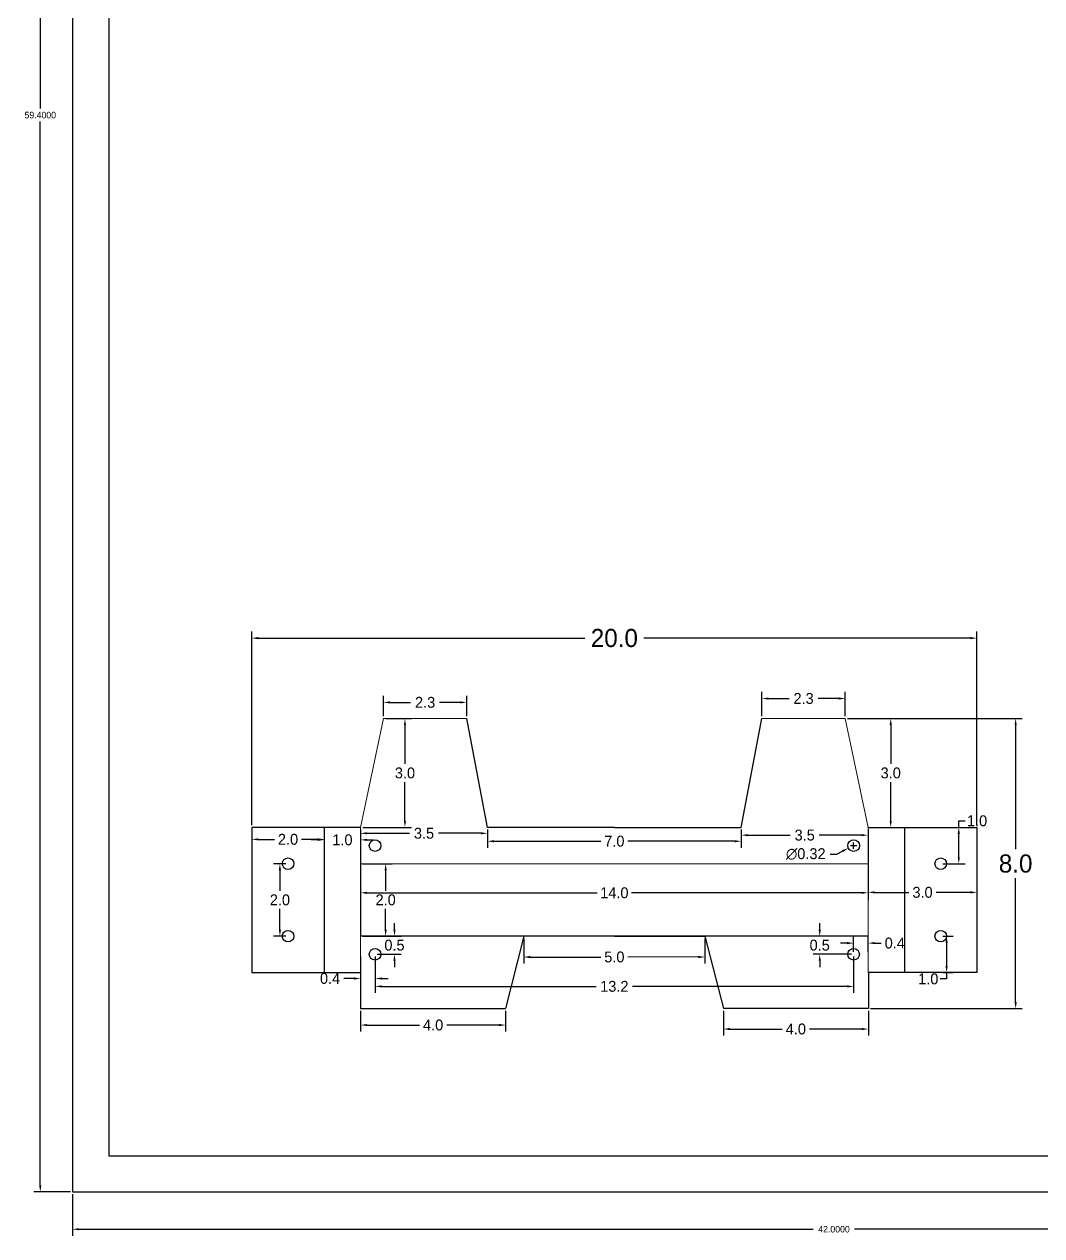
# Model space of a CAD drawing. Header units: millimetres. Extents: x -73 to 120, y 17 to 127.
# Drawn here: x 76.32 to 104.38, y 32.68 to 66.09 of the extents above; entities that cross this region are included whole.
import ezdxf
from ezdxf.lldxf.tags import DXFTag

# ---------------------------------------------------------------- set-up
doc = ezdxf.new("R2010")
doc.units = ezdxf.units.MM
doc.header["$MEASUREMENT"] = 0
doc.layers.add('Capa 1', color=7, linetype='Continuous')
tags = doc.linetypes.add('New Line1', pattern=[1.3, 1, -0.3]).pattern_tags.tags
tags[6:7] = [DXFTag(74, 4), DXFTag(75, 0), DXFTag(340, '0'), DXFTag(46, 1.0), DXFTag(50, 0.0), DXFTag(44, 0.0), DXFTag(45, 0.0)]
tags[4:5] = [DXFTag(74, 4), DXFTag(75, 0), DXFTag(340, '0'), DXFTag(46, 1.0), DXFTag(50, 0.0), DXFTag(44, 0.0), DXFTag(45, 0.0)]
tags = doc.linetypes.add('New Line26', pattern=[1.5, 1, -0.5]).pattern_tags.tags
tags[6:7] = [DXFTag(74, 4), DXFTag(75, 0), DXFTag(340, '0'), DXFTag(46, 1.0), DXFTag(50, 0.0), DXFTag(44, 0.0), DXFTag(45, 0.0)]
tags[4:5] = [DXFTag(74, 4), DXFTag(75, 0), DXFTag(340, '0'), DXFTag(46, 1.0), DXFTag(50, 0.0), DXFTag(44, 0.0), DXFTag(45, 0.0)]
doc.dimstyles.get("Standard").update_dxf_attribs({"dimtxt": 0.18, "dimasz": 0.18, "dimexe": 0.18, "dimexo": 0.0625, "dimgap": 0.09, "dimtad": 0, "dimtih": 1, "dimtoh": 1, "dimdec": 4, "dimzin": 0, "dimdsep": 46, "dimtxsty": 'Standard', "dimcen": 0.09, "dimadec": 0, "dimazin": 0, "dimtfac": 1, "dimtdec": 4, "dimtofl": 0, "dimtmove": 0, "dimatfit": 3, "dimfxl": 1, "dimtolj": 1, "dimtzin": 0, "dimarcsym": 0})

# ---------------------------------------------------------------- blocks, each defined once
blk = doc.blocks.new('*D39')
at = {"color": 0, "lineweight": -2, "transparency": 16777216}
for p, q in [((77.65, 33.824), (77.65, 32.678)), ((119.65, 33.824), (119.65, 32.678)), ((77.83, 32.858), (98.08, 32.858)), ((119.47, 32.858), (99.22, 32.858))]:
    blk.add_line(p, q, dxfattribs=at)
at = {"color": 0, "transparency": 16777216}
for points in [[(77.83, 32.888), (77.83, 32.828), (77.65, 32.858)], [(119.47, 32.888), (119.47, 32.828), (119.65, 32.858)]]:
    blk.add_solid(points, dxfattribs=at)
at = {"layer": 'Defpoints', "color": 0, "transparency": 16777216}
for p in [(77.65, 33.886), (119.65, 33.886), (119.65, 32.858)]:
    blk.add_point(p, dxfattribs=at)
at = {"color": 0, "transparency": 16777216, "insert": (98.65, 32.858), "char_height": 0.18, "attachment_point": 5}
blk.add_mtext('\\A1;42.0000', dxfattribs=at)
blk = doc.blocks.new('*D40')
at = {"color": 0, "lineweight": -2, "transparency": 16777216}
for p, q in [((77.588, 93.286), (76.579, 93.286)), ((76.759, 93.106), (76.759, 63.766)), ((76.759, 34.066), (76.759, 63.406)), ((77.588, 33.886), (76.579, 33.886))]:
    blk.add_line(p, q, dxfattribs=at)
at = {"color": 0, "transparency": 16777216}
for points in [[(76.729, 93.106), (76.789, 93.106), (76.759, 93.286)], [(76.729, 34.066), (76.789, 34.066), (76.759, 33.886)]]:
    blk.add_solid(points, dxfattribs=at)
at = {"layer": 'Defpoints', "color": 0, "transparency": 16777216}
for p in [(76.759, 93.286), (77.65, 93.286), (77.65, 33.886)]:
    blk.add_point(p, dxfattribs=at)
at = {"color": 0, "transparency": 16777216, "insert": (76.759, 63.586), "char_height": 0.18, "attachment_point": 5}
blk.add_mtext('\\A1;59.4000', dxfattribs=at)
blk = doc.blocks.new('*D89')
at = {"color": 0, "linetype": 'New Line1', "lineweight": -2, "transparency": 16777216}
for p, q in [((85.592, 43.88), (85.592, 41.957)), ((99.592, 43.88), (99.592, 41.957)), ((85.772, 42.137), (92.117, 42.137)), ((99.412, 42.137), (93.067, 42.137))]:
    blk.add_line(p, q, dxfattribs=at)
at = {"color": 0, "linetype": 'New Line1', "transparency": 16777216}
for points in [[(85.772, 42.167), (85.772, 42.107), (85.592, 42.137)], [(99.412, 42.167), (99.412, 42.107), (99.592, 42.137)]]:
    blk.add_solid(points, dxfattribs=at)
at = {"layer": 'Defpoints', "color": 0, "linetype": 'New Line1', "transparency": 16777216}
for p in [(85.592, 43.942), (99.592, 43.942), (99.592, 42.137)]:
    blk.add_point(p, dxfattribs=at)
at = {"color": 0, "linetype": 'New Line1', "transparency": 16777216, "insert": (92.592, 42.137), "char_height": 0.3, "attachment_point": 5}
blk.add_mtext('\\A1;14.0', dxfattribs=at)
blk = doc.blocks.new('*D90')
at = {"color": 0, "linetype": 'New Line1', "lineweight": -2, "transparency": 16777216}
for p, q in [((86.286, 46.942), (86.997, 46.942)), ((86.817, 46.762), (86.817, 45.692)), ((86.817, 44.122), (86.817, 45.192)), ((85.654, 43.942), (86.997, 43.942))]:
    blk.add_line(p, q, dxfattribs=at)
at = {"color": 0, "linetype": 'New Line1', "transparency": 16777216}
for points in [[(86.787, 46.762), (86.847, 46.762), (86.817, 46.942)], [(86.787, 44.122), (86.847, 44.122), (86.817, 43.942)]]:
    blk.add_solid(points, dxfattribs=at)
at = {"layer": 'Defpoints', "color": 0, "linetype": 'New Line1', "transparency": 16777216}
for p in [(86.223, 46.942), (86.817, 46.942), (85.592, 43.942)]:
    blk.add_point(p, dxfattribs=at)
at = {"color": 0, "linetype": 'New Line1', "transparency": 16777216, "insert": (86.817, 45.442), "char_height": 0.3, "attachment_point": 5}
blk.add_mtext('\\A1;3.0', dxfattribs=at)
blk = doc.blocks.new('*D91')
at = {"color": 0, "linetype": 'New Line1', "lineweight": -2, "transparency": 16777216}
for p, q in [((99.592, 43.88), (99.592, 41.969)), ((102.592, 43.88), (102.592, 41.969)), ((99.772, 42.149), (100.717, 42.149)), ((102.412, 42.149), (101.467, 42.149))]:
    blk.add_line(p, q, dxfattribs=at)
at = {"color": 0, "linetype": 'New Line1', "transparency": 16777216}
for points in [[(99.772, 42.179), (99.772, 42.119), (99.592, 42.149)], [(102.412, 42.179), (102.412, 42.119), (102.592, 42.149)]]:
    blk.add_solid(points, dxfattribs=at)
at = {"layer": 'Defpoints', "color": 0, "linetype": 'New Line1', "transparency": 16777216}
for p in [(99.592, 43.942), (102.592, 43.942), (102.592, 42.149)]:
    blk.add_point(p, dxfattribs=at)
at = {"color": 0, "linetype": 'New Line1', "transparency": 16777216, "insert": (101.092, 42.149), "char_height": 0.3, "attachment_point": 5}
blk.add_mtext('\\A1;3.0', dxfattribs=at)
blk = doc.blocks.new('*D92')
at = {"color": 0, "linetype": 'New Line1', "lineweight": -2, "transparency": 16777216}
for p, q in [((101.655, 40.941), (101.935, 40.941)), ((101.755, 40.761), (101.755, 40.122)), ((101.655, 39.942), (101.935, 39.942)), ((101.755, 39.942), (101.755, 39.762)), ((101.755, 39.762), (101.575, 39.762))]:
    blk.add_line(p, q, dxfattribs=at)
at = {"color": 0, "linetype": 'New Line1', "transparency": 16777216}
for points in [[(101.725, 40.761), (101.785, 40.761), (101.755, 40.941)], [(101.725, 40.122), (101.785, 40.122), (101.755, 39.942)]]:
    blk.add_solid(points, dxfattribs=at)
at = {"layer": 'Defpoints', "color": 0, "linetype": 'New Line1', "transparency": 16777216}
for p in [(101.593, 40.941), (101.593, 39.942), (101.755, 39.942)]:
    blk.add_point(p, dxfattribs=at)
at = {"color": 0, "linetype": 'New Line1', "transparency": 16777216, "insert": (101.25, 39.762), "char_height": 0.3, "attachment_point": 5}
blk.add_mtext('\\A1;1.0', dxfattribs=at)
blk = doc.blocks.new('*D93')
at = {"color": 0, "linetype": 'New Line1', "lineweight": -2, "transparency": 16777216}
for p, q in [((102.091, 43.942), (102.091, 44.122)), ((102.091, 44.122), (102.271, 44.122)), ((101.655, 43.942), (102.271, 43.942)), ((102.091, 43.12), (102.091, 43.762)), ((101.655, 42.94), (102.271, 42.94))]:
    blk.add_line(p, q, dxfattribs=at)
at = {"color": 0, "linetype": 'New Line1', "transparency": 16777216}
for points in [[(102.061, 43.762), (102.121, 43.762), (102.091, 43.942)], [(102.061, 43.12), (102.121, 43.12), (102.091, 42.94)]]:
    blk.add_solid(points, dxfattribs=at)
at = {"layer": 'Defpoints', "color": 0, "linetype": 'New Line1', "transparency": 16777216}
for p in [(101.593, 43.942), (102.091, 43.942), (101.593, 42.94)]:
    blk.add_point(p, dxfattribs=at)
at = {"color": 0, "linetype": 'New Line1', "transparency": 16777216, "insert": (102.596, 44.122), "char_height": 0.3, "attachment_point": 5}
blk.add_mtext('\\A1;1.0', dxfattribs=at)
blk = doc.blocks.new('*D94')
at = {"color": 0, "linetype": 'New Line1', "lineweight": -2, "transparency": 16777216}
for p, q in [((83.529, 42.94), (83.188, 42.94)), ((83.368, 42.76), (83.368, 42.191)), ((83.368, 41.121), (83.368, 41.691)), ((83.529, 40.941), (83.188, 40.941))]:
    blk.add_line(p, q, dxfattribs=at)
at = {"color": 0, "linetype": 'New Line1', "transparency": 16777216}
for points in [[(83.338, 42.76), (83.398, 42.76), (83.368, 42.94)], [(83.338, 41.121), (83.398, 41.121), (83.368, 40.941)]]:
    blk.add_solid(points, dxfattribs=at)
at = {"layer": 'Defpoints', "color": 0, "linetype": 'New Line1', "transparency": 16777216}
for p in [(83.368, 42.94), (83.592, 42.94), (83.592, 40.941)]:
    blk.add_point(p, dxfattribs=at)
at = {"color": 0, "linetype": 'New Line1', "transparency": 16777216, "insert": (83.368, 41.941), "char_height": 0.3, "attachment_point": 5}
blk.add_mtext('\\A1;2.0', dxfattribs=at)
blk = doc.blocks.new('*D95')
at = {"color": 0, "linetype": 'New Line1', "lineweight": -2, "transparency": 16777216}
for p, q in [((85.592, 43.88), (85.592, 43.598)), ((85.772, 43.778), (86.942, 43.778)), ((88.912, 43.778), (87.742, 43.778)), ((89.092, 43.88), (89.092, 43.598))]:
    blk.add_line(p, q, dxfattribs=at)
at = {"color": 0, "linetype": 'New Line1', "transparency": 16777216}
for points in [[(85.772, 43.808), (85.772, 43.748), (85.592, 43.778)], [(88.912, 43.808), (88.912, 43.748), (89.092, 43.778)]]:
    blk.add_solid(points, dxfattribs=at)
at = {"layer": 'Defpoints', "color": 0, "linetype": 'New Line1', "transparency": 16777216}
for p in [(85.592, 43.942), (89.092, 43.942), (89.092, 43.778)]:
    blk.add_point(p, dxfattribs=at)
at = {"color": 0, "linetype": 'New Line1', "transparency": 16777216, "insert": (87.342, 43.778), "char_height": 0.3, "attachment_point": 5}
blk.add_mtext('\\A1;3.5', dxfattribs=at)
blk = doc.blocks.new('*D96')
at = {"color": 0, "linetype": 'New Line1', "lineweight": -2, "transparency": 16777216}
for p, q in [((89.092, 43.88), (89.092, 43.379)), ((96.092, 43.88), (96.092, 43.379)), ((89.272, 43.559), (92.217, 43.559)), ((95.912, 43.559), (92.967, 43.559))]:
    blk.add_line(p, q, dxfattribs=at)
at = {"color": 0, "linetype": 'New Line1', "transparency": 16777216}
for points in [[(89.272, 43.589), (89.272, 43.529), (89.092, 43.559)], [(95.912, 43.589), (95.912, 43.529), (96.092, 43.559)]]:
    blk.add_solid(points, dxfattribs=at)
at = {"layer": 'Defpoints', "color": 0, "linetype": 'New Line1', "transparency": 16777216}
for p in [(89.092, 43.942), (96.092, 43.942), (96.092, 43.559)]:
    blk.add_point(p, dxfattribs=at)
at = {"color": 0, "linetype": 'New Line1', "transparency": 16777216, "insert": (92.592, 43.559), "char_height": 0.3, "attachment_point": 5}
blk.add_mtext('\\A1;7.0', dxfattribs=at)
blk = doc.blocks.new('*D97')
at = {"color": 0, "linetype": 'New Line1', "lineweight": -2, "transparency": 16777216}
for p, q in [((96.092, 43.88), (96.092, 43.547)), ((99.592, 43.88), (99.592, 43.547)), ((96.272, 43.727), (97.442, 43.727)), ((99.412, 43.727), (98.242, 43.727))]:
    blk.add_line(p, q, dxfattribs=at)
at = {"color": 0, "linetype": 'New Line1', "transparency": 16777216}
for points in [[(96.272, 43.757), (96.272, 43.697), (96.092, 43.727)], [(99.412, 43.757), (99.412, 43.697), (99.592, 43.727)]]:
    blk.add_solid(points, dxfattribs=at)
at = {"layer": 'Defpoints', "color": 0, "linetype": 'New Line1', "transparency": 16777216}
for p in [(96.092, 43.942), (99.592, 43.942), (99.592, 43.727)]:
    blk.add_point(p, dxfattribs=at)
at = {"color": 0, "linetype": 'New Line1', "transparency": 16777216, "insert": (97.842, 43.727), "char_height": 0.3, "attachment_point": 5}
blk.add_mtext('\\A1;3.5', dxfattribs=at)
blk = doc.blocks.new('*D98')
at = {"color": 0, "linetype": 'New Line1', "lineweight": -2, "transparency": 16777216}
for p, q in [((85.654, 42.94), (86.464, 42.94)), ((86.284, 42.76), (86.284, 42.191)), ((86.284, 41.122), (86.284, 41.691)), ((85.654, 40.942), (86.464, 40.942))]:
    blk.add_line(p, q, dxfattribs=at)
at = {"color": 0, "linetype": 'New Line1', "transparency": 16777216}
for points in [[(86.254, 42.76), (86.314, 42.76), (86.284, 42.94)], [(86.254, 41.122), (86.314, 41.122), (86.284, 40.942)]]:
    blk.add_solid(points, dxfattribs=at)
at = {"layer": 'Defpoints', "color": 0, "linetype": 'New Line1', "transparency": 16777216}
for p in [(85.592, 42.94), (85.592, 40.942), (86.284, 40.942)]:
    blk.add_point(p, dxfattribs=at)
at = {"color": 0, "linetype": 'New Line1', "transparency": 16777216, "insert": (86.284, 41.941), "char_height": 0.3, "attachment_point": 5}
blk.add_mtext('\\A1;2.0', dxfattribs=at)
blk = doc.blocks.new('*D99')
at = {"color": 0, "linetype": 'New Line1', "lineweight": -2, "transparency": 16777216}
for p, q in [((86.528, 41.122), (86.528, 41.302)), ((86.054, 40.942), (86.708, 40.942)), ((86.054, 40.442), (86.708, 40.442)), ((86.528, 40.262), (86.528, 40.082))]:
    blk.add_line(p, q, dxfattribs=at)
at = {"color": 0, "linetype": 'New Line1', "transparency": 16777216}
for points in [[(86.498, 41.122), (86.558, 41.122), (86.528, 40.942)], [(86.498, 40.262), (86.558, 40.262), (86.528, 40.442)]]:
    blk.add_solid(points, dxfattribs=at)
at = {"layer": 'Defpoints', "color": 0, "linetype": 'New Line1', "transparency": 16777216}
for p in [(85.992, 40.942), (86.528, 40.942), (85.992, 40.442)]:
    blk.add_point(p, dxfattribs=at)
at = {"color": 0, "linetype": 'New Line1', "transparency": 16777216, "insert": (86.528, 40.692), "char_height": 0.3, "attachment_point": 5}
blk.add_mtext('\\A1;0.5', dxfattribs=at)
blk = doc.blocks.new('*D100')
at = {"color": 0, "linetype": 'New Line1', "lineweight": -2, "transparency": 16777216}
for p, q in [((85.592, 40.38), (85.592, 39.594)), ((85.992, 40.38), (85.992, 39.594)), ((85.412, 39.774), (85.127, 39.774)), ((86.172, 39.774), (86.352, 39.774))]:
    blk.add_line(p, q, dxfattribs=at)
at = {"color": 0, "linetype": 'New Line1', "transparency": 16777216}
for points in [[(85.412, 39.804), (85.412, 39.744), (85.592, 39.774)], [(86.172, 39.804), (86.172, 39.744), (85.992, 39.774)]]:
    blk.add_solid(points, dxfattribs=at)
at = {"layer": 'Defpoints', "color": 0, "linetype": 'New Line1', "transparency": 16777216}
for p in [(85.592, 40.442), (85.992, 40.442), (85.592, 39.774)]:
    blk.add_point(p, dxfattribs=at)
at = {"color": 0, "linetype": 'New Line1', "transparency": 16777216, "insert": (84.752, 39.774), "char_height": 0.3, "attachment_point": 5}
blk.add_mtext('\\A1;0.4', dxfattribs=at)
blk = doc.blocks.new('*D101')
at = {"color": 0, "linetype": 'New Line1', "lineweight": -2, "transparency": 16777216}
for p, q in [((85.992, 40.38), (85.992, 39.376)), ((99.192, 40.38), (99.192, 39.376)), ((86.172, 39.556), (92.092, 39.556)), ((99.012, 39.556), (93.092, 39.556))]:
    blk.add_line(p, q, dxfattribs=at)
at = {"color": 0, "linetype": 'New Line1', "transparency": 16777216}
for points in [[(86.172, 39.586), (86.172, 39.526), (85.992, 39.556)], [(99.012, 39.586), (99.012, 39.526), (99.192, 39.556)]]:
    blk.add_solid(points, dxfattribs=at)
at = {"layer": 'Defpoints', "color": 0, "linetype": 'New Line1', "transparency": 16777216}
for p in [(85.992, 40.442), (99.192, 40.442), (99.192, 39.556)]:
    blk.add_point(p, dxfattribs=at)
at = {"color": 0, "linetype": 'New Line1', "transparency": 16777216, "insert": (92.592, 39.556), "char_height": 0.3, "attachment_point": 5}
blk.add_mtext('\\A1;13.2', dxfattribs=at)
blk = doc.blocks.new('*D102')
at = {"color": 0, "linetype": 'New Line1', "lineweight": -2, "transparency": 16777216}
for p, q in [((82.592, 43.88), (82.592, 43.431)), ((84.592, 43.88), (84.592, 43.431)), ((82.772, 43.611), (83.217, 43.611)), ((84.412, 43.611), (83.967, 43.611))]:
    blk.add_line(p, q, dxfattribs=at)
at = {"color": 0, "linetype": 'New Line1', "transparency": 16777216}
for points in [[(82.772, 43.641), (82.772, 43.581), (82.592, 43.611)], [(84.412, 43.641), (84.412, 43.581), (84.592, 43.611)]]:
    blk.add_solid(points, dxfattribs=at)
at = {"layer": 'Defpoints', "color": 0, "linetype": 'New Line1', "transparency": 16777216}
for p in [(82.592, 43.942), (84.592, 43.942), (84.592, 43.611)]:
    blk.add_point(p, dxfattribs=at)
at = {"color": 0, "linetype": 'New Line1', "transparency": 16777216, "insert": (83.592, 43.611), "char_height": 0.3, "attachment_point": 5}
blk.add_mtext('\\A1;2.0', dxfattribs=at)
blk = doc.blocks.new('*D103')
at = {"color": 0, "linetype": 'New Line1', "lineweight": -2, "transparency": 16777216}
for p, q in [((84.592, 43.88), (84.592, 43.418)), ((85.592, 43.88), (85.592, 43.418)), ((84.412, 43.598), (84.232, 43.598)), ((85.772, 43.598), (85.952, 43.598))]:
    blk.add_line(p, q, dxfattribs=at)
at = {"color": 0, "linetype": 'New Line1', "transparency": 16777216}
for points in [[(84.412, 43.628), (84.412, 43.568), (84.592, 43.598)], [(85.772, 43.628), (85.772, 43.568), (85.592, 43.598)]]:
    blk.add_solid(points, dxfattribs=at)
at = {"layer": 'Defpoints', "color": 0, "linetype": 'New Line1', "transparency": 16777216}
for p in [(84.592, 43.942), (85.592, 43.942), (85.592, 43.598)]:
    blk.add_point(p, dxfattribs=at)
at = {"color": 0, "linetype": 'New Line1', "transparency": 16777216, "insert": (85.092, 43.598), "char_height": 0.3, "attachment_point": 5}
blk.add_mtext('\\A1;1.0', dxfattribs=at)
blk = doc.blocks.new('*D104')
at = {"color": 0, "linetype": 'New Line1', "lineweight": -2, "transparency": 16777216}
for p, q in [((98.256, 41.122), (98.256, 41.302)), ((99.529, 40.942), (98.076, 40.942)), ((99.129, 40.442), (98.076, 40.442)), ((98.256, 40.262), (98.256, 40.082))]:
    blk.add_line(p, q, dxfattribs=at)
at = {"color": 0, "linetype": 'New Line1', "transparency": 16777216}
for points in [[(98.226, 41.122), (98.286, 41.122), (98.256, 40.942)], [(98.226, 40.262), (98.286, 40.262), (98.256, 40.442)]]:
    blk.add_solid(points, dxfattribs=at)
at = {"layer": 'Defpoints', "color": 0, "linetype": 'New Line1', "transparency": 16777216}
for p in [(99.592, 40.942), (98.256, 40.442), (99.192, 40.442)]:
    blk.add_point(p, dxfattribs=at)
at = {"color": 0, "linetype": 'New Line1', "transparency": 16777216, "insert": (98.256, 40.692), "char_height": 0.3, "attachment_point": 5}
blk.add_mtext('\\A1;0.5', dxfattribs=at)
blk = doc.blocks.new('*D105')
at = {"color": 0, "linetype": 'New Line1', "lineweight": -2, "transparency": 16777216}
for p, q in [((99.192, 40.505), (99.192, 40.93)), ((99.592, 40.505), (99.592, 40.93)), ((99.012, 40.75), (98.832, 40.75)), ((99.772, 40.75), (99.952, 40.75))]:
    blk.add_line(p, q, dxfattribs=at)
at = {"color": 0, "linetype": 'New Line1', "transparency": 16777216}
for points in [[(99.012, 40.78), (99.012, 40.72), (99.192, 40.75)], [(99.772, 40.78), (99.772, 40.72), (99.592, 40.75)]]:
    blk.add_solid(points, dxfattribs=at)
at = {"layer": 'Defpoints', "color": 0, "linetype": 'New Line1', "transparency": 16777216}
for p in [(99.192, 40.442), (99.592, 40.75), (99.592, 40.442)]:
    blk.add_point(p, dxfattribs=at)
at = {"color": 0, "linetype": 'New Line1', "transparency": 16777216, "insert": (100.327, 40.75), "char_height": 0.3, "attachment_point": 5}
blk.add_mtext('\\A1;0.4', dxfattribs=at)
blk = doc.blocks.new('*D184')
at = {"color": 0, "linetype": 'New Line1', "lineweight": -2, "transparency": 16777216}
for p, q in [((99.192, 43.348), (99.192, 43.528)), ((98.547, 43.207), (98.727, 43.207)), ((98.727, 43.207), (98.888, 43.287)), ((99.102, 43.438), (99.282, 43.438))]:
    blk.add_line(p, q, dxfattribs=at)
at = {"color": 0, "linetype": 'New Line1', "transparency": 16777216}
blk.add_solid([(98.874, 43.314), (98.901, 43.26), (99.049, 43.367)], dxfattribs=at)
at = {"layer": 'Defpoints', "color": 0, "linetype": 'New Line1', "transparency": 16777216}
for p in [(99.336, 43.509), (99.049, 43.367)]:
    blk.add_point(p, dxfattribs=at)
at = {"color": 0, "linetype": 'New Line1', "transparency": 16777216, "insert": (97.872, 43.207), "char_height": 0.3, "attachment_point": 5}
blk.add_mtext('\\A1;∅0.32', dxfattribs=at)
blk = doc.blocks.new('*D185')
at = {"color": 0, "linetype": 'New Line1', "lineweight": -2, "transparency": 16777216}
for p, q in [((90.092, 40.878), (90.092, 40.185)), ((95.092, 40.88), (95.092, 40.187)), ((90.272, 40.365), (92.217, 40.366)), ((94.912, 40.367), (92.967, 40.366))]:
    blk.add_line(p, q, dxfattribs=at)
at = {"color": 0, "linetype": 'New Line1', "transparency": 16777216}
for points in [[(90.272, 40.395), (90.272, 40.335), (90.092, 40.365)], [(94.912, 40.397), (94.912, 40.337), (95.092, 40.367)]]:
    blk.add_solid(points, dxfattribs=at)
at = {"layer": 'Defpoints', "color": 0, "linetype": 'New Line1', "transparency": 16777216}
for p in [(90.092, 40.941), (95.092, 40.942), (95.092, 40.367)]:
    blk.add_point(p, dxfattribs=at)
at = {"color": 0, "linetype": 'New Line1', "transparency": 16777216, "insert": (92.592, 40.366), "char_height": 0.3, "attachment_point": 5}
blk.add_mtext('\\A1;5.0', dxfattribs=at)
blk = doc.blocks.new('*D186')
at = {"color": 0, "linetype": 'New Line1', "lineweight": -2, "transparency": 16777216}
for p, q in [((85.594, 38.88), (85.594, 38.31)), ((89.594, 38.88), (89.594, 38.31)), ((85.774, 38.49), (87.219, 38.49)), ((89.414, 38.49), (87.969, 38.49))]:
    blk.add_line(p, q, dxfattribs=at)
at = {"color": 0, "linetype": 'New Line1', "transparency": 16777216}
for points in [[(85.774, 38.52), (85.774, 38.46), (85.594, 38.49)], [(89.414, 38.52), (89.414, 38.46), (89.594, 38.49)]]:
    blk.add_solid(points, dxfattribs=at)
at = {"layer": 'Defpoints', "color": 0, "linetype": 'New Line1', "transparency": 16777216}
for p in [(85.594, 38.942), (89.594, 38.942), (89.594, 38.49)]:
    blk.add_point(p, dxfattribs=at)
at = {"color": 0, "linetype": 'New Line1', "transparency": 16777216, "insert": (87.594, 38.49), "char_height": 0.3, "attachment_point": 5}
blk.add_mtext('\\A1;4.0', dxfattribs=at)
blk = doc.blocks.new('*D187')
at = {"color": 0, "linetype": 'New Line1', "lineweight": -2, "transparency": 16777216}
for p, q in [((95.598, 38.88), (95.598, 38.2)), ((99.598, 38.88), (99.598, 38.2)), ((95.778, 38.38), (97.223, 38.38)), ((99.418, 38.38), (97.973, 38.38))]:
    blk.add_line(p, q, dxfattribs=at)
at = {"color": 0, "linetype": 'New Line1', "transparency": 16777216}
for points in [[(95.778, 38.41), (95.778, 38.35), (95.598, 38.38)], [(99.418, 38.41), (99.418, 38.35), (99.598, 38.38)]]:
    blk.add_solid(points, dxfattribs=at)
at = {"layer": 'Defpoints', "color": 0, "linetype": 'New Line1', "transparency": 16777216}
for p in [(95.598, 38.942), (99.598, 38.942), (99.598, 38.38)]:
    blk.add_point(p, dxfattribs=at)
at = {"color": 0, "linetype": 'New Line1', "transparency": 16777216, "insert": (97.598, 38.38), "char_height": 0.3, "attachment_point": 5}
blk.add_mtext('\\A1;4.0', dxfattribs=at)
blk = doc.blocks.new('*D188')
at = {"color": 0, "linetype": 'New Line1', "lineweight": -2, "transparency": 16777216}
for p, q in [((86.223, 47.005), (86.223, 47.569)), ((88.523, 47.005), (88.523, 47.569)), ((86.403, 47.389), (86.973, 47.389)), ((88.343, 47.389), (87.773, 47.389))]:
    blk.add_line(p, q, dxfattribs=at)
at = {"color": 0, "linetype": 'New Line1', "transparency": 16777216}
for points in [[(86.403, 47.419), (86.403, 47.359), (86.223, 47.389)], [(88.343, 47.419), (88.343, 47.359), (88.523, 47.389)]]:
    blk.add_solid(points, dxfattribs=at)
at = {"layer": 'Defpoints', "color": 0, "linetype": 'New Line1', "transparency": 16777216}
for p in [(88.523, 47.389), (86.223, 46.942), (88.523, 46.942)]:
    blk.add_point(p, dxfattribs=at)
at = {"color": 0, "linetype": 'New Line1', "transparency": 16777216, "insert": (87.373, 47.389), "char_height": 0.3, "attachment_point": 5}
blk.add_mtext('\\A1;2.3', dxfattribs=at)
blk = doc.blocks.new('*D189')
at = {"color": 0, "linetype": 'New Line1', "lineweight": -2, "transparency": 16777216}
for p, q in [((96.661, 47.005), (96.661, 47.676)), ((96.841, 47.496), (97.411, 47.496)), ((98.781, 47.496), (98.211, 47.496)), ((98.961, 47.005), (98.961, 47.676))]:
    blk.add_line(p, q, dxfattribs=at)
at = {"color": 0, "linetype": 'New Line1', "transparency": 16777216}
for points in [[(96.841, 47.526), (96.841, 47.466), (96.661, 47.496)], [(98.781, 47.526), (98.781, 47.466), (98.961, 47.496)]]:
    blk.add_solid(points, dxfattribs=at)
at = {"layer": 'Defpoints', "color": 0, "linetype": 'New Line1', "transparency": 16777216}
for p in [(98.961, 47.496), (96.661, 46.942), (98.961, 46.942)]:
    blk.add_point(p, dxfattribs=at)
at = {"color": 0, "linetype": 'New Line1', "transparency": 16777216, "insert": (97.811, 47.496), "char_height": 0.3, "attachment_point": 5}
blk.add_mtext('\\A1;2.3', dxfattribs=at)
blk = doc.blocks.new('*D190')
at = {"color": 0, "linetype": 'New Line1', "lineweight": -2, "transparency": 16777216}
for p, q in [((99.023, 46.942), (100.395, 46.942)), ((100.215, 46.762), (100.215, 45.692)), ((100.215, 44.122), (100.215, 45.192)), ((99.654, 43.942), (100.395, 43.942))]:
    blk.add_line(p, q, dxfattribs=at)
at = {"color": 0, "linetype": 'New Line1', "transparency": 16777216}
for points in [[(100.185, 46.762), (100.245, 46.762), (100.215, 46.942)], [(100.185, 44.122), (100.245, 44.122), (100.215, 43.942)]]:
    blk.add_solid(points, dxfattribs=at)
at = {"layer": 'Defpoints', "color": 0, "linetype": 'New Line1', "transparency": 16777216}
for p in [(98.961, 46.942), (99.592, 43.942), (100.215, 43.942)]:
    blk.add_point(p, dxfattribs=at)
at = {"color": 0, "linetype": 'New Line1', "transparency": 16777216, "insert": (100.215, 45.442), "char_height": 0.3, "attachment_point": 5}
blk.add_mtext('\\A1;3.0', dxfattribs=at)
blk = doc.blocks.new('*D191')
at = {"color": 0, "linetype": 'New Line1', "lineweight": -2, "transparency": 16777216}
for p, q in [((82.592, 44.005), (82.592, 49.342)), ((82.772, 49.162), (91.775, 49.162)), ((102.412, 49.162), (93.409, 49.162)), ((102.592, 44.005), (102.592, 49.342))]:
    blk.add_line(p, q, dxfattribs=at)
at = {"color": 0, "linetype": 'New Line1', "transparency": 16777216}
for points in [[(82.772, 49.192), (82.772, 49.132), (82.592, 49.162)], [(102.412, 49.192), (102.412, 49.132), (102.592, 49.162)]]:
    blk.add_solid(points, dxfattribs=at)
at = {"layer": 'Defpoints', "color": 0, "linetype": 'New Line1', "transparency": 16777216}
for p in [(82.592, 49.162), (82.592, 43.942), (102.592, 43.942)]:
    blk.add_point(p, dxfattribs=at)
at = {"color": 0, "linetype": 'New Line1', "transparency": 16777216, "insert": (92.592, 49.162), "char_height": 0.5, "attachment_point": 5}
blk.add_mtext('\\A1;20.0', dxfattribs=at)
blk = doc.blocks.new('*D192')
at = {"color": 0, "linetype": 'New Line1', "lineweight": -2, "transparency": 16777216}
for p, q in [((99.023, 46.942), (103.84, 46.942)), ((103.66, 46.762), (103.66, 43.342)), ((103.66, 39.122), (103.66, 42.542)), ((99.661, 38.942), (103.84, 38.942))]:
    blk.add_line(p, q, dxfattribs=at)
at = {"color": 0, "linetype": 'New Line1', "transparency": 16777216}
for points in [[(103.63, 46.762), (103.69, 46.762), (103.66, 46.942)], [(103.63, 39.122), (103.69, 39.122), (103.66, 38.942)]]:
    blk.add_solid(points, dxfattribs=at)
at = {"layer": 'Defpoints', "color": 0, "linetype": 'New Line1', "transparency": 16777216}
for p in [(98.961, 46.942), (99.598, 38.942), (103.66, 38.942)]:
    blk.add_point(p, dxfattribs=at)
at = {"color": 0, "linetype": 'New Line1', "transparency": 16777216, "insert": (103.66, 42.942), "char_height": 0.5, "attachment_point": 5}
blk.add_mtext('\\A1;8.0', dxfattribs=at)

msp = doc.modelspace()

# ---------------------------------------------------------------- linework, layer by layer
for p, q in [((89.09195, 43.94237), (88.52317, 46.9424)), ((96.09195, 43.94237), (96.66075, 46.9424)), ((85.59195, 43.94237), (82.59195, 43.94237)), ((82.59195, 43.94237), (82.59195, 39.94237)), ((92.59195, 43.94237), (89.09195, 43.94237)), ((92.59195, 43.94237), (96.09195, 43.94237)), ((99.59194, 43.94241), (102.59194, 43.94238)), ((102.59194, 43.94238), (102.59194, 39.94238)), ((90.09195, 40.94237), (89.59411, 38.94236)), ((92.59195, 40.94237), (90.09195, 40.94237)), ((92.59195, 40.94237), (95.09195, 40.94237)), ((95.09195, 40.94237), (95.59814, 38.94235)), ((82.59195, 39.94237), (85.59195, 39.94237)), ((85.59411, 39.94236), (85.59411, 38.94236)), ((102.59194, 39.94238), (99.59195, 39.94241)), ((99.59814, 39.94235), (99.59814, 38.94235)), ((85.59411, 38.94236), (89.59411, 38.94236)), ((99.59814, 38.94235), (95.59814, 38.94235))]:
    msp.add_line(p, q)
at = {"linetype": 'New Line1'}
for p, q in [((84.59195, 43.94237), (84.59195, 39.94237)), ((100.59194, 43.94241), (100.59194, 39.94241)), ((85.59197, 42.94036), (85.59197, 40.94036)), ((99.59195, 40.94241), (85.59195, 40.94013))]:
    msp.add_line(p, q, dxfattribs=at)
at = {"color": 18, "true_color": 0x000000}
for points in [[(77.65009, 33.88623), (119.65009, 33.88623), (119.65009, 93.28623), (77.65009, 93.28623)], [(78.65009, 34.88623), (118.65009, 34.88623), (118.65009, 92.28623), (78.65009, 92.28623)]]:
    msp.add_lwpolyline(points, close=True, dxfattribs=at)
for centre in [(85.99231, 43.43835), (99.19231, 43.43835), (83.59195, 42.94036), (101.59271, 42.94036), (83.59195, 40.94102), (101.59271, 40.94102), (85.99197, 40.4421), (99.19197, 40.4421)]:
    msp.add_circle(centre, 0.16)
at = {"layer": 'Capa 1', "lineweight": 20}
for points in [[(85.59195, 43.94237), (85.59195, 43.94237), (86.2232, 46.94239), (86.2232, 46.94239)], [(86.22317, 46.9424), (86.22317, 46.9424), (88.52317, 46.9424), (88.52317, 46.9424)], [(96.66075, 46.9424), (96.66075, 46.9424), (98.96075, 46.9424), (98.96075, 46.9424)], [(99.59194, 43.94241), (99.59194, 43.94241), (98.96076, 46.94243), (98.96076, 46.94243)], [(85.59197, 42.93835), (85.59197, 42.93835), (85.59195, 43.94237), (85.59195, 43.94237)], [(99.59194, 43.94241), (99.59194, 43.94241), (99.59195, 42.93835), (99.59195, 42.93835)], [(85.59197, 40.94235), (85.59197, 40.94235), (85.59198, 39.94236), (85.59198, 39.94236)], [(99.59195, 40.94209), (99.59195, 40.94209), (99.59195, 39.94241), (99.59195, 39.94241)]]:
    msp.add_open_spline(points, degree=3, dxfattribs=at)
at = {"layer": 'Capa 1', "linetype": 'New Line26', "lineweight": 20}
msp.add_open_spline([(85.59197, 40.94036), (85.59197, 40.94036), (85.59197, 42.94036), (85.59197, 42.94036)], degree=3, dxfattribs=at)
at = {"layer": 'Capa 1', "linetype": 'New Line1', "lineweight": 20}
for points in [[(85.59197, 42.93835), (85.59197, 42.93835), (99.59195, 42.93835), (99.59195, 42.93835)], [(99.59195, 42.94015), (99.59195, 42.94015), (99.59195, 40.94015), (99.59195, 40.94015)]]:
    msp.add_open_spline(points, degree=3, dxfattribs=at)

# ---------------------------------------------------------------- dimensions: what is measured, and where the dimension line sits
dim = msp.add_linear_dim(base=(76.75931, 93.28623), p1=(77.65009, 33.88623), p2=(77.65009, 93.28623), angle=90, dimstyle='Standard')
dim.commit()
dim.dimension.update_dxf_attribs({"geometry": '*D40', "text_midpoint": (76.75931, 63.58623)})
at = {"color": 32, "linetype": 'New Line1', "true_color": 0xcd6928}
for p1, p2, distance, override, picture, middle in [((102.59194, 43.94238), (82.59195, 43.94237), -5.21995, {"dimtxt": 0.5, "dimgap": 0.15, "dimdec": 1}, '*D191', (92.59194, 49.16233)), ((86.2232, 46.94239), (88.52317, 46.9424), 0.44681, {"dimtxt": 0.3, "dimgap": 0.1, "dimdec": 1}, '*D188', (87.37318, 47.38921)), ((90.09157, 40.94087), (95.09195, 40.94237), -0.57557, {"dimtxt": 0.3, "dimgap": 0.1, "dimdec": 1}, '*D185', (92.59193, 40.36605))]:
    dim = msp.add_aligned_dim(p1=p1, p2=p2, distance=distance, dimstyle='Standard', override=override, dxfattribs=at)
    dim.commit()
    dim.dimension.update_dxf_attribs({"geometry": picture, "text_midpoint": middle})
for base, p1, p2, picture, middle in [((98.96075, 47.49557), (96.66075, 46.9424), (98.96075, 46.9424), '*D189', (97.81075, 47.49557)), ((84.59195, 43.61101), (82.59195, 43.94237), (84.59195, 43.94237), '*D102', (83.59195, 43.61101)), ((85.59195, 43.59778), (84.59195, 43.94237), (85.59195, 43.94237), '*D103', (85.09195, 43.59778)), ((89.09195, 43.77778), (85.59195, 43.94237), (89.09195, 43.94237), '*D95', (87.34195, 43.77778)), ((99.59194, 42.13672), (85.59195, 43.94237), (99.59194, 43.94237), '*D89', (92.59194, 42.13672)), ((96.09195, 43.55873), (89.09195, 43.94237), (96.09195, 43.94237), '*D96', (92.59195, 43.55873)), ((99.59194, 43.72733), (96.09195, 43.94237), (99.59194, 43.94237), '*D97', (97.84194, 43.72733)), ((99.59195, 40.74962), (99.19197, 40.4421), (99.59195, 40.44225), '*D105', (100.32695, 40.74962)), ((99.19197, 39.55613), (85.99197, 40.4421), (99.19197, 40.4421), '*D101', (92.59197, 39.55613)), ((89.59411, 38.4899), (85.59411, 38.94236), (89.59411, 38.94236), '*D186', (87.59411, 38.4899)), ((99.59814, 38.37985), (95.59814, 38.94235), (99.59814, 38.94235), '*D187', (97.59814, 38.37985))]:
    dim = msp.add_linear_dim(base=base, p1=p1, p2=p2, dimstyle='Standard', override={"dimtxt": 0.3, "dimgap": 0.1, "dimdec": 1}, dxfattribs=at)
    dim.commit()
    dim.dimension.update_dxf_attribs({"geometry": picture, "text_midpoint": middle})
for base, p1, p2, override, picture, middle in [((86.81747, 46.9424), (85.59195, 43.94237), (86.22317, 46.9424), {"dimtxt": 0.3, "dimgap": 0.1, "dimdec": 1}, '*D90', (86.81747, 45.44239)), ((100.21505, 43.94237), (98.96075, 46.9424), (99.59194, 43.94237), {"dimtxt": 0.3, "dimgap": 0.1, "dimdec": 1}, '*D190', (100.21505, 45.44239)), ((103.65977, 38.94235), (98.96076, 46.94243), (99.59814, 38.94235), {"dimtxt": 0.5, "dimgap": 0.15, "dimdec": 1}, '*D192', (103.65977, 42.94239)), ((102.09096, 43.94239), (101.59271, 42.94036), (101.59271, 43.94239), {"dimtxt": 0.3, "dimgap": 0.1, "dimdec": 1}, '*D93', (102.59596, 44.12239)), ((83.36827, 42.94036), (83.59195, 40.94102), (83.59195, 42.94036), {"dimtxt": 0.3, "dimgap": 0.1, "dimdec": 1}, '*D94', (83.36827, 41.94069)), ((86.28433, 40.94235), (85.59197, 42.94036), (85.59197, 40.94235), {"dimtxt": 0.3, "dimgap": 0.1, "dimdec": 1}, '*D98', (86.28433, 41.94136)), ((101.75509, 39.94239), (101.59271, 40.94102), (101.59271, 39.94239), {"dimtxt": 0.3, "dimgap": 0.1, "dimdec": 1}, '*D92', (101.25009, 39.76239))]:
    dim = msp.add_linear_dim(base=base, p1=p1, p2=p2, angle=90, dimstyle='Standard', override=override, dxfattribs=at)
    dim.commit()
    dim.dimension.update_dxf_attribs({"geometry": picture, "text_midpoint": middle})
for base, p1, p2, angle, picture, middle, dimtype in [((102.59192, 42.14908), (99.59194, 43.94241), (102.59194, 43.94238), 359.999453, '*D91', (101.09193, 42.1491), 161), ((86.52799, 40.94235), (85.99197, 40.4421), (85.99197, 40.94235), 90, '*D99', (86.52799, 40.69222), 160), ((98.25564, 40.4421), (99.59195, 40.94241), (99.19197, 40.4421), 90, '*D104', (98.25564, 40.69225), 160)]:
    dim = msp.add_linear_dim(base=base, p1=p1, p2=p2, angle=angle, dimstyle='Standard', override={"dimtxt": 0.3, "dimgap": 0.1, "dimdec": 1}, dxfattribs=at)
    dim.commit()
    dim.dimension.update_dxf_attribs({"geometry": picture, "text_midpoint": middle, "dimtype": dimtype})
dim = msp.add_diameter_dim_2p(p1=(99.33563, 43.50948), p2=(99.04898, 43.36722), dimstyle='Standard', override={"dimtxt": 0.3, "dimgap": 0.1, "dimdec": 2}, dxfattribs=at)
dim.commit()
dim.dimension.update_dxf_attribs({"geometry": '*D184', "text_midpoint": (97.87151, 43.20718)})
dim = msp.add_linear_dim(base=(85.59197, 39.77408), p1=(85.99197, 40.4421), p2=(85.59197, 40.4421), dimstyle='Standard', override={"dimtxt": 0.3, "dimgap": 0.1, "dimdec": 1}, dxfattribs=at)
dim.commit()
dim.dimension.update_dxf_attribs({"geometry": '*D100', "text_midpoint": (84.75197, 39.77408), "dimtype": 160})
dim = msp.add_linear_dim(base=(119.65009, 32.85835), p1=(77.65009, 33.88623), p2=(119.65009, 33.88623), dimstyle='Standard')
dim.commit()
dim.dimension.update_dxf_attribs({"geometry": '*D39', "text_midpoint": (98.65009, 32.85835)})

doc.saveas('drawing.dxf')
